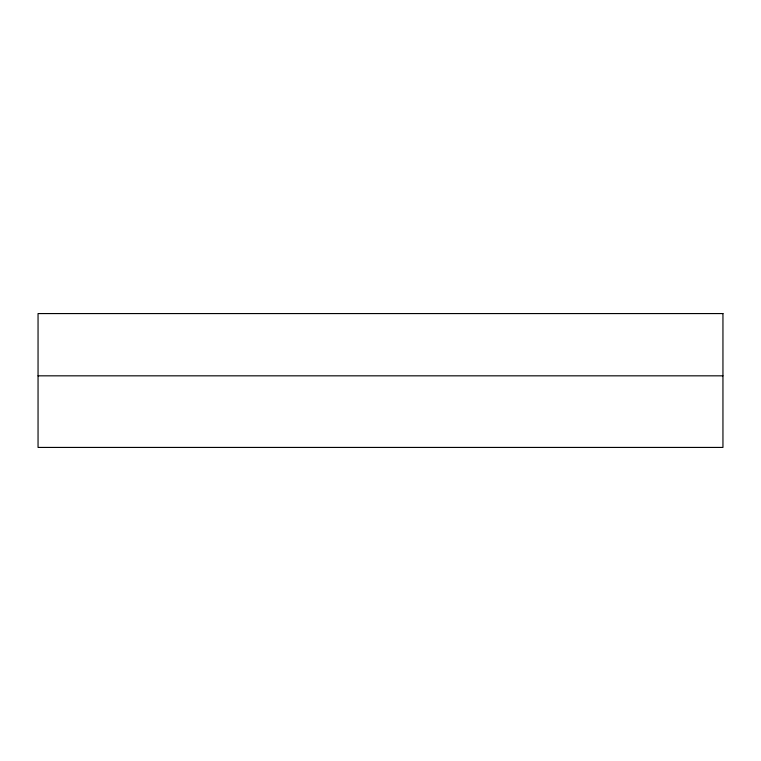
<?xml version="1.0" encoding="UTF-8"?>
<svg xmlns="http://www.w3.org/2000/svg" width="761" height="761" viewBox="0 0 761 761"><rect width="100%" height="100%" fill="white"/><g stroke="black" fill="none" stroke-linecap="round" stroke-linejoin="round"><path stroke-width="1.14" d="M38.05 375.829L722.95 375.829M722.95 313.57L38.05 313.57L38.05 447.43L722.95 447.43L722.95 313.57"/></g></svg>
